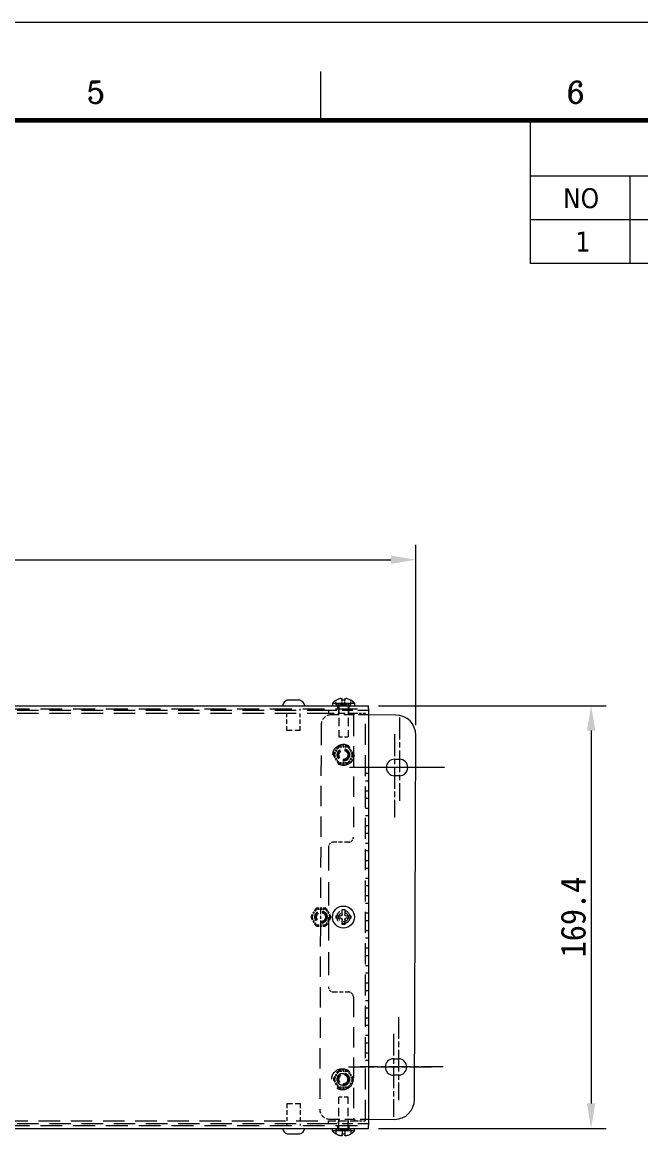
# Model space of a CAD drawing. Header units: millimetres. Extents: x 24 to 1656, y 24 to 1164.
# Drawn here: x 911.8 to 1159.9, y 717.8 to 1164 of the extents above; entities that cross this region are included whole.
import ezdxf
from ezdxf.enums import TextEntityAlignment as Align

# ---------------------------------------------------------------- set-up
doc = ezdxf.new("R2010")
doc.units = ezdxf.units.MM
doc.header["$LTSCALE"] = 4
doc.linetypes.add('CHAIN', pattern=[0.3543, 0.2362, -0.0295, 0.0591, -0.0295])
doc.linetypes.add('HIDDEN', pattern=[9.525, 6.35, -3.175])
doc.layers.get('0').update_dxf_attribs({"lineweight": 18})
for name, color, linetype, lineweight in [('SkizziergeometrieWIN-ISO', 7, 'Continuous', 50), ('가는실선_A4', 7, 'Continuous', 5), ('굵은실선_A3', 7, 'Continuous', 18)]:
    doc.layers.add(name, color=color, linetype=linetype, lineweight=lineweight)
for name, color, linetype, lineweight, true_color in [('가는실선_A3', 9, 'Continuous', 5, 0x808080), ('가는실선중심선_A3', 1, 'Continuous', 5, 0xff0000), ('가는파선_A3', 7, 'HIDDEN', 13, 0x008000)]:
    doc.layers.add(name, color=color, linetype=linetype, lineweight=lineweight, true_color=true_color)
doc.styles.add('A3_DS_PartList', font='RomanC.shx')
doc.styles.add('A3_DS_TB02', font='tahoma.ttf')
doc.styles.add('치수문자_A3(2.5)', font='')
doc.styles.add('텍스트 스타일36', font='ROMANC.shx', dxfattribs={"width": 0.941937})
doc.styles.get('치수문자_A3(2.5)').set_extended_font_data('GulimChe')
doc.dimstyles.new('치수_A3(2.5)', dxfattribs={"dimscale": 4, "dimtxt": 2.5, "dimasz": 2.5, "dimexe": 1.5, "dimexo": 1, "dimgap": 0.5, "dimtad": 1, "dimtoh": 1, "dimdec": 1, "dimrnd": 1e-08, "dimdsep": 46, "dimtxsty": '치수문자_A3(2.5)', "dimcen": 0.09, "dimdle": 10, "dimclrd": 8, "dimclre": 8, "dimclrt": 7, "dimadec": 1, "dimazin": 2, "dimtfac": 0.8, "dimtmove": 0, "dimatfit": 3, "dimfxl": 1, "dimtolj": 1, "dimtzin": 0, "dimlwd": -1, "dimlwe": -1, "dimarcsym": 0})

# ---------------------------------------------------------------- blocks, each defined once
blk = doc.blocks.new('경계 A3_경계')
at = {"layer": 'SkizziergeometrieWIN-ISO', "lineweight": 18}
blk.add_line((6, 291), (414, 291), dxfattribs=at)
at = {"layer": '가는실선_A3', "color": 7}
blk.add_line((257.9, 281.16), (257.9, 286.06), dxfattribs=at)
at = {"layer": '가는실선_A3', "color": 7, "lineweight": 60}
blk.add_line((401.22, 281.16), (19.02, 281.16), dxfattribs=at)
at = {"layer": '가는실선_A3', "color": 7, "style": '텍스트 스타일36', "width": 0.941937}
for s, p in [('5', (235.33, 283.98)), ('6', (283.45, 283.98))]:
    blk.add_text(s, height=2.2, dxfattribs=at).set_placement(p, align=Align.MIDDLE_CENTER)
blk = doc.blocks.new('*D16')
at = {"layer": 'Defpoints', "color": 0, "transparency": 16777216}
for p in [(1050.64, 890.15), (1050.64, 720.75), (1139.97, 720.75)]:
    blk.add_point(p, dxfattribs=at)
at = {"layer": '가는실선_A4', "color": 8, "transparency": 16777216}
for p, q in [((1054.64, 890.15), (1145.97, 890.15)), ((1139.97, 880.15), (1139.97, 730.75)), ((1054.64, 720.75), (1145.97, 720.75))]:
    blk.add_line(p, q, dxfattribs=at)
for points in [[(1138.3, 880.15), (1141.63, 880.15), (1139.97, 890.15)], [(1138.3, 730.75), (1141.63, 730.75), (1139.97, 720.75)]]:
    blk.add_solid(points, dxfattribs=at)
at = {"layer": '가는실선_A4', "color": 7, "transparency": 16777216, "insert": (1132.83, 805.45), "char_height": 10, "attachment_point": 5, "rotation": 90, "style": '치수문자_A3(2.5)'}
blk.add_mtext('\\A1;169.4', dxfattribs=at)
blk = doc.blocks.new('*D17')
at = {"layer": 'Defpoints', "color": 0, "transparency": 16777216}
for p in [(1069.67, 948.63), (689.64, 878.45), (1069.67, 878.35)]:
    blk.add_point(p, dxfattribs=at)
at = {"layer": '가는실선_A4', "color": 8, "transparency": 16777216}
for p, q in [((689.64, 882.45), (689.64, 954.63)), ((1069.67, 882.35), (1069.67, 954.63)), ((699.64, 948.63), (1059.67, 948.63))]:
    blk.add_line(p, q, dxfattribs=at)
for points in [[(699.64, 950.3), (699.64, 946.96), (689.64, 948.63)], [(1059.67, 950.3), (1059.67, 946.96), (1069.67, 948.63)]]:
    blk.add_solid(points, dxfattribs=at)
at = {"layer": '가는실선_A4', "color": 7, "transparency": 16777216, "insert": (879.66, 955.74), "char_height": 10, "attachment_point": 5, "style": '치수문자_A3(2.5)'}
blk.add_mtext('\\A1;380', dxfattribs=at)
blk = doc.blocks.new('BILL OF MATERIAL14')
at = {"layer": '가는실선_A4'}
for p, q in [((401.22, 281.16), (278.87, 281.16)), ((278.87, 281.16), (278.87, 275.59)), ((401.22, 281.16), (401.22, 275.59)), ((401.22, 275.59), (278.87, 275.59)), ((278.87, 275.59), (278.87, 271.21)), ((288.87, 275.59), (288.87, 271.21)), ((316.87, 275.59), (316.87, 271.21)), ((342.27, 275.59), (342.27, 271.21)), ((356.22, 275.59), (356.22, 271.21)), ((367.22, 275.59), (367.22, 271.21)), ((384.22, 275.59), (384.22, 271.21)), ((401.22, 275.59), (401.22, 271.21)), ((401.22, 271.21), (278.87, 271.21)), ((278.87, 271.21), (278.87, 266.83)), ((288.87, 271.21), (288.87, 266.83)), ((316.87, 271.21), (316.87, 266.83)), ((342.27, 271.21), (342.27, 266.83)), ((356.22, 271.21), (356.22, 266.83)), ((367.22, 271.21), (367.22, 266.83)), ((384.22, 271.21), (384.22, 266.83)), ((401.22, 271.21), (401.22, 266.83)), ((401.22, 266.83), (278.87, 266.83))]:
    blk.add_line(p, q, dxfattribs=at)
at = {"layer": '가는실선_A4', "color": 7, "attachment_point": 7}
for s, insert, char_height, style in [('BILL OF MATERIAL', (322.09, 277.12), 2.5, 'A3_DS_PartList'), ('NO', (282.18, 272.34), 2, 'A3_DS_TB02'), ('DESCRIPTION', (294.44, 272.34), 2, 'A3_DS_TB02'), ('FILE NAME', (323.08, 272.4), 2, 'A3_DS_TB02'), ('MATERIAL', (343.11, 272.4), 2, 'A3_DS_TB02'), ('WEIGHT', (370.58, 272.34), 2, 'A3_DS_TB02'), ('REMARK', (387.75, 272.4), 2, 'A3_DS_TB02'), ("Q'TY", (358.93, 271.83), 2, 'A3_DS_TB02'), ('1', (283.42, 268.02), 2, 'A3_DS_TB02'), ('X2 (V201111).ipt', (317.78, 267.42), 2, 'A3_DS_TB02'), ('일반', (346.83, 267.86), 2, 'A3_DS_TB02'), ('1', (357.42, 268.02), 2, 'A3_DS_TB02'), ('0.49', (378.1, 267.96), 2, 'A3_DS_TB02')]:
    blk.add_mtext(s, dxfattribs=dict(at, insert=insert, char_height=char_height, style=style))

msp = doc.modelspace()

# ---------------------------------------------------------------- linework, layer by layer
at = {"layer": '가는실선중심선_A3', "linetype": 'CHAIN', "ltscale": 9.250702}
for p, q in [((1063.13, 885.37), (1063.13, 852.07)), ((1061.13, 878.68), (1061.13, 845.38)), ((1076.43, 865.37), (1043.13, 865.37)), ((1081.13, 865.38), (1047.83, 865.38)), ((1062.7, 765.37), (1062.7, 732.07)), ((1060.7, 758.68), (1060.7, 725.38)), ((1076, 745.37), (1042.7, 745.37)), ((1080.7, 745.38), (1047.4, 745.38))]:
    msp.add_line(p, q, dxfattribs=at)
at = {"layer": '가는파선_A3', "ltscale": 0.345245}
for p, q in [((708.64, 888.95), (1050.64, 888.95)), ((708.64, 721.95), (1050.64, 721.95))]:
    msp.add_line(p, q, dxfattribs=at)
at = {"layer": '가는파선_A3', "ltscale": 0.33902}
for p, q in [((1034.64, 888.25), (724.64, 888.25)), ((1034.64, 887.05), (724.64, 887.05)), ((724.64, 723.85), (1034.64, 723.85)), ((1034.64, 722.65), (724.64, 722.65))]:
    msp.add_line(p, q, dxfattribs=at)
at = {"layer": '가는파선_A3', "ltscale": 0.007133}
for p, q in [((1017.99, 888.25), (1017.99, 888.95)), ((1023.29, 888.25), (1023.29, 888.95)), ((1017.99, 722.65), (1017.99, 721.95)), ((1023.29, 722.65), (1023.29, 721.95))]:
    msp.add_line(p, q, dxfattribs=at)
at = {"layer": '가는파선_A3', "ltscale": 0.165234}
for p, q in [((1050.64, 888.25), (1034.64, 888.25)), ((1050.64, 722.65), (1034.64, 722.65))]:
    msp.add_line(p, q, dxfattribs=at)
at = {"layer": '가는파선_A3', "ltscale": 0.0123}
for p, q in [((1034.64, 888.25), (1034.64, 887.05)), ((1038.39, 888.95), (1038.39, 890.15)), ((1038.64, 888.25), (1038.64, 887.05)), ((1042.64, 888.25), (1042.64, 887.05)), ((1042.89, 888.95), (1042.89, 890.15)), ((1050.64, 862.95), (1049.44, 862.95)), ((1050.64, 859.95), (1049.44, 859.95)), ((1050.64, 855.95), (1049.44, 855.95)), ((1050.64, 852.95), (1049.44, 852.95)), ((1050.64, 848.95), (1049.44, 848.95)), ((1050.64, 845.95), (1049.44, 845.95)), ((1050.64, 841.95), (1049.44, 841.95)), ((1050.64, 838.95), (1049.44, 838.95)), ((1050.64, 834.95), (1049.44, 834.95)), ((1050.64, 831.95), (1049.44, 831.95)), ((1050.64, 827.95), (1049.44, 827.95)), ((1050.64, 824.95), (1049.44, 824.95)), ((1050.64, 820.95), (1049.44, 820.95)), ((1050.64, 817.95), (1049.44, 817.95)), ((1050.64, 813.95), (1049.44, 813.95)), ((1050.64, 810.95), (1049.44, 810.95)), ((1050.64, 806.95), (1049.44, 806.95)), ((1050.64, 803.95), (1049.44, 803.95)), ((1050.64, 799.95), (1049.44, 799.95)), ((1050.64, 796.95), (1049.44, 796.95)), ((1050.64, 792.95), (1049.44, 792.95)), ((1050.64, 789.95), (1049.44, 789.95)), ((1050.64, 785.95), (1049.44, 785.95)), ((1050.64, 782.95), (1049.44, 782.95)), ((1050.64, 778.95), (1049.44, 778.95)), ((1050.64, 775.95), (1049.44, 775.95)), ((1050.64, 771.95), (1049.44, 771.95)), ((1050.64, 768.95), (1049.44, 768.95)), ((1050.64, 764.95), (1049.44, 764.95)), ((1050.64, 761.95), (1049.44, 761.95)), ((1050.64, 757.95), (1049.44, 757.95)), ((1050.64, 754.95), (1049.44, 754.95)), ((1050.64, 750.95), (1049.44, 750.95)), ((1050.64, 747.95), (1049.44, 747.95)), ((1034.64, 722.65), (1034.64, 723.85)), ((1038.64, 722.65), (1038.64, 723.85)), ((1042.64, 722.65), (1042.64, 723.85)), ((1038.39, 720.75), (1038.39, 721.95)), ((1042.89, 720.75), (1042.89, 721.95))]:
    msp.add_line(p, q, dxfattribs=at)
at = {"layer": '가는파선_A3', "ltscale": 0.016785}
for p, q in [((1037.64, 890.65), (1037.64, 892.29)), ((1040.14, 890.65), (1040.14, 892.29)), ((1041.14, 890.65), (1041.14, 892.29)), ((1043.64, 890.65), (1043.64, 892.29)), ((1037.64, 720.25), (1037.64, 718.62)), ((1040.14, 720.25), (1040.14, 718.62)), ((1041.14, 720.25), (1041.14, 718.62)), ((1043.64, 720.25), (1043.64, 718.62))]:
    msp.add_line(p, q, dxfattribs=at)
at = {"layer": '가는파선_A3', "ltscale": 0.020567}
for p, q in [((1037.64, 890.65), (1039.64, 890.65)), ((1041.64, 890.65), (1043.64, 890.65)), ((1039.64, 720.25), (1037.64, 720.25)), ((1043.64, 720.25), (1041.64, 720.25))]:
    msp.add_line(p, q, dxfattribs=at)
at = {"layer": '가는파선_A3', "ltscale": 0.129067}
for p, q in [((1038.74, 890.15), (1038.74, 877.65)), ((1042.54, 890.15), (1042.54, 877.65)), ((1038.74, 720.75), (1038.74, 733.25)), ((1042.54, 720.75), (1042.54, 733.25))]:
    msp.add_line(p, q, dxfattribs=at)
at = {"layer": '가는파선_A3', "ltscale": 0.008016}
for p, q in [((1039.64, 890.65), (1040.14, 890.65)), ((1041.14, 890.65), (1041.64, 890.65)), ((1040.14, 720.25), (1039.64, 720.25)), ((1041.64, 720.25), (1041.14, 720.25))]:
    msp.add_line(p, q, dxfattribs=at)
at = {"layer": '가는파선_A3', "ltscale": 0.010233}
for p, q in [((1040.14, 890.65), (1041.14, 890.65)), ((1041.14, 720.25), (1040.14, 720.25))]:
    msp.add_line(p, q, dxfattribs=at)
at = {"layer": '가는파선_A3', "ltscale": 0.0712}
for p, q in [((1017.99, 880.15), (1017.99, 887.05)), ((1023.29, 880.15), (1023.29, 887.05)), ((1017.99, 730.75), (1017.99, 723.85)), ((1023.29, 730.75), (1023.29, 723.85))]:
    msp.add_line(p, q, dxfattribs=at)
at = {"layer": '가는파선_A3', "ltscale": 0.113567}
for p, q in [((1045.64, 887.05), (1034.64, 887.05)), ((1034.64, 723.85), (1045.64, 723.85))]:
    msp.add_line(p, q, dxfattribs=at)
at = {"layer": '가는파선_A3', "ltscale": 0.154317}
msp.add_line((1050.64, 886.42), (1035.7, 886.47), dxfattribs=at)
at = {"layer": '가는파선_A3', "ltscale": 0.318898}
for p, q in [((1044.64, 886.05), (1044.64, 837.45)), ((1044.64, 773.45), (1044.64, 724.85))]:
    msp.add_line(p, q, dxfattribs=at)
at = {"layer": '가는파선_A3', "ltscale": 0.039167}
for p, q in [((1049.44, 887.05), (1045.64, 887.05)), ((1045.64, 723.85), (1049.44, 723.85))]:
    msp.add_line(p, q, dxfattribs=at)
at = {"layer": '가는파선_A3', "ltscale": 0.329497}
msp.add_line((1049.44, 723.85), (1049.44, 887.05), dxfattribs=at)
at = {"layer": '가는파선_A3', "ltscale": 0.085927}
for p, q in [((1023.29, 880.15), (1017.99, 880.15)), ((1017.99, 730.75), (1023.29, 730.75))]:
    msp.add_line(p, q, dxfattribs=at)
at = {"layer": '가는파선_A3', "ltscale": 0.321222}
msp.add_line((1031.69, 882.48), (1031.43, 809.05), dxfattribs=at)
at = {"layer": '가는파선_A3', "ltscale": 0.06158}
for p, q in [((1038.74, 877.65), (1042.54, 877.65)), ((1042.54, 733.25), (1038.74, 733.25))]:
    msp.add_line(p, q, dxfattribs=at)
at = {"layer": '가는파선_A3', "ltscale": 0.030923}
for p, q in [((1038.29, 873.56), (1036.78, 870.97)), ((1042.16, 874.05), (1039.15, 874.06)), ((1044.51, 870.94), (1043.02, 873.54)), ((1036.77, 869.97), (1038.26, 867.36)), ((1039.13, 866.86), (1042.13, 866.85)), ((1043, 867.34), (1044.51, 869.94)), ((1029.29, 808.56), (1027.78, 805.97)), ((1033.16, 809.05), (1030.15, 809.06)), ((1035.51, 805.94), (1034.02, 808.54)), ((1027.77, 804.97), (1029.26, 802.36)), ((1034, 802.34), (1035.51, 804.94)), ((1030.13, 801.86), (1033.13, 801.85)), ((1038.29, 743.56), (1036.78, 740.97)), ((1042.16, 744.05), (1039.15, 744.06)), ((1044.51, 740.94), (1043.02, 743.54)), ((1036.77, 739.97), (1038.26, 737.36)), ((1039.13, 736.86), (1042.13, 736.85)), ((1043, 737.34), (1044.51, 739.94))]:
    msp.add_line(p, q, dxfattribs=at)
at = {"layer": '가는파선_A3', "ltscale": 0.026111}
for p, q in [((1037.24, 870.96), (1038.52, 873.16)), ((1039.39, 873.65), (1041.92, 873.64)), ((1042.79, 873.14), (1044.05, 870.94)), ((1038.5, 867.76), (1037.24, 869.96)), ((1041.9, 867.25), (1039.36, 867.26)), ((1044.04, 869.94), (1042.77, 867.75)), ((1028.24, 805.96), (1029.52, 808.16)), ((1030.39, 808.65), (1032.92, 808.64)), ((1033.79, 808.14), (1035.05, 805.94)), ((1029.5, 802.76), (1028.24, 804.96)), ((1035.04, 804.94), (1033.77, 802.75)), ((1032.9, 802.25), (1030.36, 802.26)), ((1037.24, 740.96), (1038.52, 743.16)), ((1039.39, 743.65), (1041.92, 743.64)), ((1042.79, 743.14), (1044.05, 740.94)), ((1038.5, 737.76), (1037.24, 739.96)), ((1041.9, 737.25), (1039.36, 737.26)), ((1044.04, 739.94), (1042.77, 737.75))]:
    msp.add_line(p, q, dxfattribs=at)
at = {"layer": '가는파선_A3', "ltscale": 0.0619}
for p, q in [((1042.64, 835.45), (1036.64, 835.45)), ((1036.64, 775.45), (1042.64, 775.45))]:
    msp.add_line(p, q, dxfattribs=at)
at = {"layer": '가는파선_A3', "ltscale": 0.367454}
msp.add_line((1034.64, 833.45), (1034.64, 777.45), dxfattribs=at)
at = {"layer": '가는파선_A3', "ltscale": 0.051348}
msp.add_line((1031.42, 807.94), (1031.4, 802.96), dxfattribs=at)
at = {"layer": '가는파선_A3', "ltscale": 0.011376}
for p, q in [((1031.43, 809.05), (1031.42, 807.94)), ((1031.4, 802.96), (1031.4, 801.85))]:
    msp.add_line(p, q, dxfattribs=at)
at = {"layer": '가는파선_A3', "ltscale": 0.320947}
msp.add_line((1031.4, 801.85), (1031.14, 728.49), dxfattribs=at)
at = {"layer": '가는파선_A3', "ltscale": 0.160231}
msp.add_line((1035.13, 724.47), (1050.64, 724.42), dxfattribs=at)
at = {"layer": '가는파선_A3', "ltscale": 0.35044}
for centre in [(1040.64, 870.45), (1040.18, 740.45)]:
    msp.add_circle(centre, 4.25, dxfattribs=at)
at = {"layer": '가는파선_A3', "ltscale": 0.162216}
for centre in [(1040.64, 870.45), (1031.64, 805.45), (1040.64, 740.45)]:
    msp.add_circle(centre, 2.5, dxfattribs=at)
at = {"layer": '가는파선_A3', "ltscale": 0.147344}
for centre in [(1040.64, 870.45), (1031.64, 805.45), (1040.64, 740.45)]:
    msp.add_circle(centre, 2.27, dxfattribs=at)
at = {"layer": '가는파선_A3', "ltscale": 0.146211}
for centre in [(1040.64, 870.45), (1031.64, 805.45), (1040.64, 740.45)]:
    msp.add_circle(centre, 2.25, dxfattribs=at)
at = {"layer": '가는파선_A3', "ltscale": 0.145984}
msp.add_circle((1040.64, 870.45), 2.25, dxfattribs=at)
at = {"layer": '가는파선_A3', "ltscale": 0.129753}
for centre in [(1040.64, 870.45), (1031.64, 805.45), (1040.64, 740.45)]:
    msp.add_circle(centre, 2, dxfattribs=at)
at = {"layer": '가는파선_A3', "ltscale": 0.116767}
for centre in [(1040.64, 870.45), (1031.64, 805.45), (1040.64, 740.45)]:
    msp.add_circle(centre, 1.8, dxfattribs=at)
at = {"layer": '가는파선_A3', "ltscale": 0.171955}
msp.add_circle((1040.64, 805.45), 2.65, dxfattribs=at)
at = {"layer": '가는파선_A3', "ltscale": 0.12326}
msp.add_circle((1040.64, 805.45), 1.9, dxfattribs=at)
at = {"layer": '가는파선_A3', "ltscale": 0.064826}
for centre, start, end in [((1035.69, 882.47), 89.7976, 179.7976), ((1035.14, 728.47), 179.7976, 269.7976)]:
    msp.add_arc(centre, 4, start, end, dxfattribs=at)
at = {"layer": '가는파선_A3', "ltscale": 0.016132}
for centre, start, end in [((1045.64, 886.05), 90, 180), ((1045.64, 724.85), 180, 270)]:
    msp.add_arc(centre, 1, start, end, dxfattribs=at)
at = {"layer": '가는파선_A3', "ltscale": 0.010721}
for centre, start, end in [((1037.64, 870.46), 149.7976, 209.7976), ((1039.15, 873.06), 89.7976, 149.7976), ((1042.15, 873.05), 29.7976, 89.7976), ((1043.65, 870.44), 329.7976, 29.7976), ((1039.13, 867.86), 209.7976, 269.7976), ((1042.13, 867.85), 269.7976, 329.7976), ((1030.15, 808.06), 89.7976, 149.7976), ((1033.15, 808.05), 29.7976, 89.7976), ((1028.64, 805.46), 149.7976, 209.7976), ((1034.65, 805.44), 329.7976, 29.7976), ((1030.13, 802.86), 209.7976, 269.7976), ((1033.13, 802.85), 269.7976, 329.7976), ((1037.64, 740.46), 149.7976, 209.7976), ((1039.15, 743.06), 89.7976, 149.7976), ((1042.15, 743.05), 29.7976, 89.7976), ((1043.65, 740.44), 329.7976, 29.7976), ((1039.13, 737.86), 209.7976, 269.7976), ((1042.13, 737.85), 269.7976, 329.7976)]:
    msp.add_arc(centre, 1, start, end, dxfattribs=at)
at = {"layer": '가는파선_A3', "ltscale": 0.032363}
for centre, start, end in [((1036.64, 833.45), 90, 180), ((1042.64, 837.45), 270, 0), ((1036.64, 777.45), 180, 270), ((1042.64, 773.45), 0, 90)]:
    msp.add_arc(centre, 2, start, end, dxfattribs=at)
at = {"layer": '가는파선_A3', "ltscale": 0.050056}
msp.add_arc((1040.18, 740.45), 2.25, 118.0989, 241.6987, dxfattribs=at)
at = {"layer": '가는파선_A3', "ltscale": 0.095829}
msp.add_arc((1040.18, 740.45), 2.25, 241.6987, 118.0989, dxfattribs=at)
at = {"layer": '가는파선_A3', "ltscale": 0.010719}
for centre, major_axis in [((1038.11, 870.46), (-1, 0)), ((1039.38, 872.65), (-0.497, 0.868)), ((1041.92, 872.64), (0.503, 0.864)), ((1043.18, 870.44), (1, 0)), ((1039.37, 868.26), (-0.503, -0.864)), ((1041.9, 868.25), (0.497, -0.868)), ((1030.38, 807.65), (-0.497, 0.868)), ((1032.92, 807.64), (0.503, 0.864)), ((1029.11, 805.46), (-1, 0)), ((1034.18, 805.44), (1, 0)), ((1030.37, 803.26), (-0.503, -0.864)), ((1032.9, 803.25), (0.497, -0.868)), ((1038.11, 740.46), (-1, 0)), ((1039.38, 742.65), (-0.497, 0.868)), ((1041.92, 742.64), (0.503, 0.864)), ((1043.18, 740.44), (1, 0)), ((1039.37, 738.26), (-0.503, -0.864)), ((1041.9, 738.25), (0.497, -0.868))]:
    msp.add_ellipse(centre, major_axis=major_axis, ratio=0.999797, start_param=5.759674, end_param=6.806696, dxfattribs=at)
at = {"layer": '굵은실선_A3'}
for p, q in [((1023.18, 892.35), (1018.11, 892.35)), ((1040.14, 892.29), (1040.14, 893.04)), ((1041.14, 893.04), (1041.14, 892.29)), ((708.64, 890.15), (1050.64, 890.15)), ((1036.24, 891.15), (1045.04, 891.15)), ((1036.24, 891.15), (1036.24, 890.15)), ((1037.64, 892.31), (1037.64, 892.29)), ((1043.64, 892.31), (1043.64, 892.29)), ((1045.04, 891.15), (1045.04, 890.15)), ((1050.64, 888.95), (1050.64, 890.15)), ((1050.64, 888.95), (1050.64, 721.95)), ((1061.7, 886.38), (1050.64, 886.42)), ((1069.16, 732.35), (1069.67, 878.35)), ((1061.14, 868.68), (1063.14, 868.67)), ((1063.11, 862.07), (1061.11, 862.08)), ((1040.14, 806.45), (1040.14, 808.45)), ((1040.14, 808.45), (1041.14, 808.45)), ((1041.14, 808.45), (1041.14, 806.45)), ((1037.64, 805.95), (1037.64, 804.95)), ((1037.64, 805.95), (1039.64, 805.95)), ((1039.64, 804.95), (1037.64, 804.95)), ((1040.14, 802.45), (1040.14, 804.45)), ((1041.14, 804.45), (1041.14, 802.45)), ((1041.64, 805.95), (1043.64, 805.95)), ((1043.64, 804.95), (1041.64, 804.95)), ((1043.64, 805.95), (1043.64, 804.95)), ((1041.14, 802.45), (1040.14, 802.45)), ((1060.71, 748.68), (1062.71, 748.67)), ((1062.69, 742.07), (1060.69, 742.08)), ((1050.64, 724.42), (1061.13, 724.38)), ((708.64, 720.75), (1050.64, 720.75)), ((1018.11, 718.55), (1023.18, 718.55)), ((1036.24, 719.75), (1036.24, 720.75)), ((1045.04, 719.75), (1036.24, 719.75)), ((1037.64, 718.62), (1037.64, 718.59)), ((1040.14, 717.87), (1040.14, 718.62)), ((1041.14, 718.62), (1041.14, 717.87)), ((1043.64, 718.62), (1043.64, 718.59)), ((1045.04, 719.75), (1045.04, 720.75)), ((1050.64, 720.75), (1050.64, 721.95))]:
    msp.add_line(p, q, dxfattribs=at)
msp.add_circle((1040.64, 805.45), 4.4, dxfattribs=at)
for centre, radius, start, end in [((1019.1, 889.49), 3.03, 109.1733, 167.3155), ((1022.18, 889.49), 3.03, 12.6845, 70.8267), ((1040.69, 887.2), 5.95, 120.8359, 138.4036), ((1040.59, 887.2), 5.95, 41.5964, 59.1641), ((1061.67, 878.38), 8, 359.7976, 89.7976), ((1061.13, 865.38), 3.3, 89.7976, 269.7976), ((1063.13, 865.37), 3.3, 269.7976, 89.7976), ((1060.7, 745.38), 3.3, 89.7976, 269.7976), ((1062.7, 745.37), 3.3, 269.7976, 89.7976), ((1061.16, 732.38), 8, 269.7976, 359.7976), ((1019.1, 721.42), 3.03, 192.6845, 250.8267), ((1022.18, 721.42), 3.03, 289.1733, 347.3155), ((1040.69, 723.7), 5.95, 221.5964, 239.1641), ((1040.59, 723.7), 5.95, 300.8359, 318.4036)]:
    msp.add_arc(centre, radius, start, end, dxfattribs=at)
for points, knots in [([(1039.64, 893.04), (1039.54, 893.02), (1039.44, 893), (1038.9, 892.87), (1038.47, 892.72), (1037.95, 892.46), (1037.8, 892.38), (1037.64, 892.29)], [0.0957398, 0.0957398, 0.0957398, 0.0957398, 0.1243697, 0.1243697, 0.2487394, 0.2487394, 0.2988934, 0.2988934, 0.2988934, 0.2988934]), ([(1039.64, 893.04), (1039.67, 893.04), (1039.69, 893.05), (1039.76, 893.06), (1039.81, 893.06), (1039.88, 893.07), (1039.91, 893.07), (1039.96, 893.07), (1039.99, 893.07), (1040.03, 893.07), (1040.05, 893.07), (1040.09, 893.07), (1040.11, 893.07), (1040.13, 893.05), (1040.14, 893.05), (1040.14, 893.04), (1040.14, 893.04), (1040.14, 893.04)], [-0.1994332, -0.1994332, -0.1994332, -0.1994332, -0.19164586, -0.19164586, -0.17799426, -0.17799426, -0.16750014, -0.16750014, -0.1579054, -0.1579054, -0.14809949, -0.14809949, -0.13671142, -0.13671142, -0.12083143, -0.12083143, -0.12032463, -0.12032463, -0.12032463, -0.12032463]), ([(1041.14, 893.04), (1041.14, 893.04), (1041.14, 893.05), (1041.16, 893.06), (1041.17, 893.06), (1041.2, 893.07), (1041.22, 893.07), (1041.26, 893.07), (1041.28, 893.07), (1041.33, 893.07), (1041.35, 893.07), (1041.41, 893.07), (1041.45, 893.07), (1041.53, 893.05), (1041.59, 893.05), (1041.64, 893.04), (1041.64, 893.04), (1041.64, 893.04)], [-0.1994332, -0.1994332, -0.1994332, -0.1994332, -0.19164586, -0.19164586, -0.17799426, -0.17799426, -0.16750014, -0.16750014, -0.1579054, -0.1579054, -0.14809949, -0.14809949, -0.13671142, -0.13671142, -0.12083143, -0.12083143, -0.12032463, -0.12032463, -0.12032463, -0.12032463]), ([(1043.64, 892.29), (1043.49, 892.38), (1043.34, 892.46), (1042.81, 892.72), (1042.39, 892.87), (1041.85, 893), (1041.74, 893.02), (1041.64, 893.04)], [3.1951461, 3.1951461, 3.1951461, 3.1951461, 3.2453001, 3.2453001, 3.3696698, 3.3696698, 3.3982997, 3.3982997, 3.3982997, 3.3982997]), ([(1041.14, 892.29), (1040.97, 892.3), (1040.8, 892.31), (1040.64, 892.31), (1040.48, 892.31), (1040.31, 892.3), (1040.14, 892.29)], [2.96480732, 2.96480732, 2.96480732, 2.96480732, 3.01310833, 3.01310833, 3.01310833, 3.06140934, 3.06140934, 3.06140934, 3.06140934]), ([(1040.14, 806.45), (1040.14, 806.43), (1040.14, 806.4), (1040.13, 806.33), (1040.12, 806.29), (1040.08, 806.22), (1040.07, 806.18), (1040.03, 806.13), (1040.01, 806.11), (1039.96, 806.06), (1039.93, 806.04), (1039.87, 806.01), (1039.84, 805.99), (1039.75, 805.96), (1039.7, 805.95), (1039.65, 805.95), (1039.64, 805.95), (1039.64, 805.95)], [-0.1994332, -0.1994332, -0.1994332, -0.1994332, -0.19164586, -0.19164586, -0.17799426, -0.17799426, -0.16750014, -0.16750014, -0.1579054, -0.1579054, -0.14809949, -0.14809949, -0.13671142, -0.13671142, -0.12083143, -0.12083143, -0.12032463, -0.12032463, -0.12032463, -0.12032463]), ([(1039.64, 804.95), (1039.67, 804.95), (1039.69, 804.95), (1039.76, 804.94), (1039.81, 804.93), (1039.88, 804.89), (1039.91, 804.88), (1039.96, 804.84), (1039.99, 804.82), (1040.03, 804.77), (1040.05, 804.74), (1040.09, 804.68), (1040.11, 804.65), (1040.13, 804.56), (1040.14, 804.51), (1040.14, 804.46), (1040.14, 804.45), (1040.14, 804.45)], [-0.1994332, -0.1994332, -0.1994332, -0.1994332, -0.19164586, -0.19164586, -0.17799426, -0.17799426, -0.16750014, -0.16750014, -0.1579054, -0.1579054, -0.14809949, -0.14809949, -0.13671142, -0.13671142, -0.12083143, -0.12083143, -0.12032463, -0.12032463, -0.12032463, -0.12032463]), ([(1041.64, 805.95), (1041.62, 805.95), (1041.59, 805.95), (1041.52, 805.97), (1041.48, 805.98), (1041.41, 806.01), (1041.38, 806.03), (1041.32, 806.07), (1041.3, 806.09), (1041.25, 806.14), (1041.23, 806.16), (1041.2, 806.22), (1041.18, 806.26), (1041.15, 806.34), (1041.14, 806.4), (1041.14, 806.45), (1041.14, 806.45), (1041.14, 806.45)], [-0.1994332, -0.1994332, -0.1994332, -0.1994332, -0.19164586, -0.19164586, -0.17799426, -0.17799426, -0.16750014, -0.16750014, -0.1579054, -0.1579054, -0.14809949, -0.14809949, -0.13671142, -0.13671142, -0.12083143, -0.12083143, -0.12032463, -0.12032463, -0.12032463, -0.12032463]), ([(1041.14, 804.45), (1041.14, 804.48), (1041.14, 804.5), (1041.16, 804.57), (1041.17, 804.62), (1041.2, 804.69), (1041.22, 804.72), (1041.26, 804.77), (1041.28, 804.8), (1041.33, 804.84), (1041.35, 804.86), (1041.41, 804.9), (1041.45, 804.91), (1041.53, 804.94), (1041.59, 804.95), (1041.64, 804.95), (1041.64, 804.95), (1041.64, 804.95)], [-0.1994332, -0.1994332, -0.1994332, -0.1994332, -0.19164586, -0.19164586, -0.17799426, -0.17799426, -0.16750014, -0.16750014, -0.1579054, -0.1579054, -0.14809949, -0.14809949, -0.13671142, -0.13671142, -0.12083143, -0.12083143, -0.12032463, -0.12032463, -0.12032463, -0.12032463]), ([(1037.64, 718.62), (1037.8, 718.53), (1037.95, 718.44), (1038.47, 718.19), (1038.9, 718.03), (1039.44, 717.91), (1039.54, 717.89), (1039.64, 717.87)], [3.1951461, 3.1951461, 3.1951461, 3.1951461, 3.2453001, 3.2453001, 3.3696698, 3.3696698, 3.3982997, 3.3982997, 3.3982997, 3.3982997]), ([(1040.14, 718.62), (1040.31, 718.6), (1040.48, 718.59), (1040.64, 718.59), (1040.8, 718.59), (1040.97, 718.6), (1041.14, 718.62)], [2.96480732, 2.96480732, 2.96480732, 2.96480732, 3.01310833, 3.01310833, 3.01310833, 3.06140934, 3.06140934, 3.06140934, 3.06140934]), ([(1041.64, 717.87), (1041.74, 717.89), (1041.85, 717.91), (1042.39, 718.03), (1042.81, 718.19), (1043.34, 718.44), (1043.49, 718.53), (1043.64, 718.62)], [0.0957398, 0.0957398, 0.0957398, 0.0957398, 0.1243697, 0.1243697, 0.2487394, 0.2487394, 0.2988934, 0.2988934, 0.2988934, 0.2988934]), ([(1040.14, 717.87), (1040.14, 717.86), (1040.14, 717.86), (1040.13, 717.85), (1040.12, 717.84), (1040.08, 717.84), (1040.07, 717.83), (1040.03, 717.83), (1040.01, 717.83), (1039.96, 717.83), (1039.93, 717.83), (1039.87, 717.84), (1039.84, 717.84), (1039.75, 717.85), (1039.7, 717.86), (1039.65, 717.87), (1039.64, 717.87), (1039.64, 717.87)], [-0.1994332, -0.1994332, -0.1994332, -0.1994332, -0.19164586, -0.19164586, -0.17799426, -0.17799426, -0.16750014, -0.16750014, -0.1579054, -0.1579054, -0.14809949, -0.14809949, -0.13671142, -0.13671142, -0.12083143, -0.12083143, -0.12032463, -0.12032463, -0.12032463, -0.12032463]), ([(1041.64, 717.87), (1041.62, 717.86), (1041.59, 717.86), (1041.52, 717.85), (1041.48, 717.84), (1041.41, 717.84), (1041.38, 717.83), (1041.32, 717.83), (1041.3, 717.83), (1041.25, 717.83), (1041.23, 717.83), (1041.2, 717.84), (1041.18, 717.84), (1041.15, 717.85), (1041.14, 717.86), (1041.14, 717.87), (1041.14, 717.87), (1041.14, 717.87)], [-0.1994332, -0.1994332, -0.1994332, -0.1994332, -0.19164586, -0.19164586, -0.17799426, -0.17799426, -0.16750014, -0.16750014, -0.1579054, -0.1579054, -0.14809949, -0.14809949, -0.13671142, -0.13671142, -0.12083143, -0.12083143, -0.12032463, -0.12032463, -0.12032463, -0.12032463])]:
    msp.add_open_spline(points, degree=3, knots=knots, dxfattribs=at)

# ---------------------------------------------------------------- block references
at = {"xscale": 4, "yscale": 4, "zscale": 4}
msp.add_blockref('경계 A3_경계', (0, 0), dxfattribs=at)
at = {"layer": '가는실선_A4', "xscale": 4, "yscale": 4, "zscale": 4}
msp.add_blockref('BILL OF MATERIAL14', (0, 0), dxfattribs=at)

# ---------------------------------------------------------------- dimensions: what is measured, and where the dimension line sits
at = {"layer": '가는실선_A4', "color": 8, "true_color": 0x808080}
for base, p1, p2, angle, picture, middle in [((1069.67, 948.63), (689.64, 878.45), (1069.67, 878.35), 180, '*D17', (879.66, 948.63)), ((1139.97, 720.75), (1050.64, 890.15), (1050.64, 720.75), 90, '*D16', (1139.97, 805.45))]:
    dim = msp.add_linear_dim(base=base, p1=p1, p2=p2, angle=angle, dimstyle='치수_A3(2.5)', override={"dimgap": 0.5, "dimtoh": 0, "dimdec": 1, "dimtol": 0, "dimlim": 0, "dimtp": 0, "dimtm": 0, "dimtdec": 2, "dimtofl": 0, "dimatfit": 1}, dxfattribs=at)
    dim.commit()
    dim.dimension.update_dxf_attribs({"geometry": picture, "text_midpoint": middle, "dimtype": 160})

doc.saveas('drawing.dxf')
